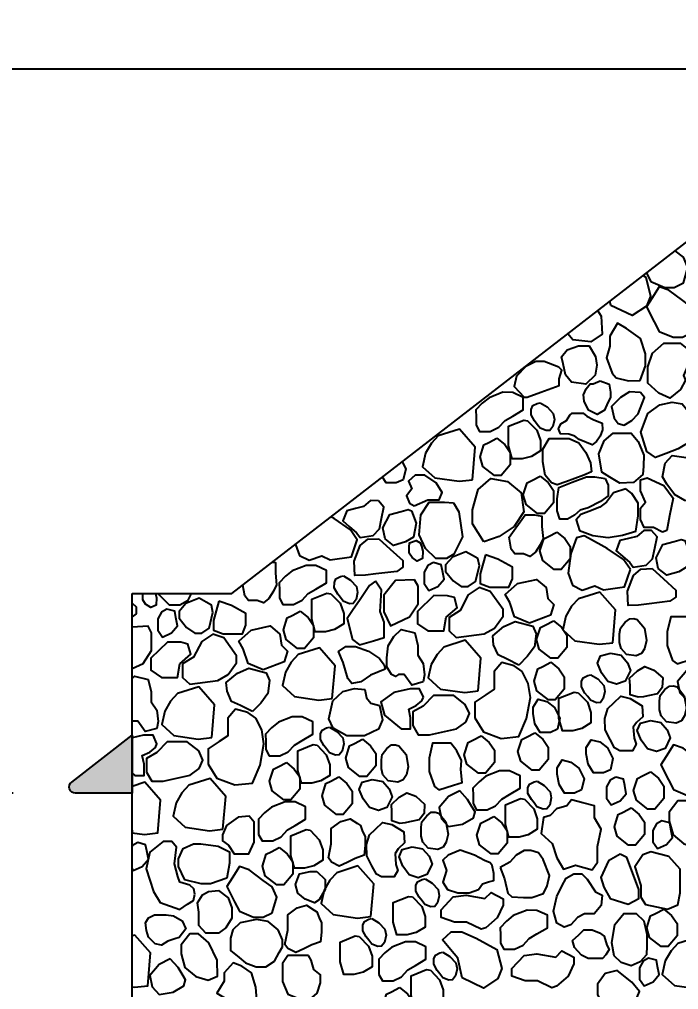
# Model space of a CAD drawing. Header units: millimetres. Extents: x -251401 to 377140, y -30451 to 275830.
# Drawn here: x 66250 to 68891, y -627 to 3260 of the extents above; entities that cross this region are included whole.
import ezdxf

# ---------------------------------------------------------------- set-up
doc = ezdxf.new("R2010")
doc.units = ezdxf.units.MM
for name, color, linetype in [('0-S8', 8, 'Continuous'), ('A-DIMENSIONS', 30, 'Continuous'), ('A-WALL', 4, 'Continuous')]:
    doc.layers.add(name, color=color, linetype=linetype)
doc.styles.add('LEROY', font='simplex.shx')
doc.dimstyles.new('DIM100', dxfattribs={"dimscale": 0, "dimtxt": 220, "dimasz": 180, "dimexe": 220, "dimexo": 250, "dimgap": 1, "dimtad": 1, "dimtoh": 1, "dimlfac": 0.001, "dimzin": 1, "dimdsep": 46, "dimtxsty": 'LEROY', "dimblk1": 'ORIGIN', "dimblk2": 'ORIGIN', "dimsah": 1, "dimcen": 0.18, "dimclrd": 30, "dimclre": 30, "dimclrt": 7, "dimazin": 0, "dimtfac": 1, "dimtix": 1, "dimtmove": 1, "dimatfit": 3, "dimfxl": 1, "dimtvp": 1, "dimtolj": 2, "dimtzin": 0, "dimarcsym": 0})

# ---------------------------------------------------------------- blocks, each defined once
blk = doc.blocks.new('H24H24H24')
at = {"layer": '0-S8', "color": 8}
for points in [[(3938.7, 5183.7), (3921.5, 5150.5), (3865.4, 5126.6), (3827.2, 5126.6), (3790.9, 5144.2), (3772.4, 5206.6), (3790.9, 5247.1), (3824.2, 5272.2)], [(3951.9, 5173.5), (3941.7, 5167.9), (3922, 5091.3), (3938, 5051.8), (3996.1, 5013.6), (4081.3, 5054.3), (4084.9, 5070.7)], [(4134.2, 5032.7), (4120.5, 5011.2), (4116.8, 4939.5), (4161.7, 4908.3), (4233.4, 4915.8), (4253.5, 4940.5)], [(4917.2, 4427.6), (4903.5, 4400.1), (4913.6, 4355.4), (4941.9, 4342.8), (4982.2, 4342.8), (4996.7, 4366.2)], [(5345.6, 4096.6), (5329.2, 4052.9), (5290.6, 4032.9), (5240.2, 4050.5), (5206, 4034.4), (5121.3, 4046.7), (5097.8, 4115.3), (5124.8, 4155.7), (5190.3, 4200), (5202.9, 4206.9)], [(5437.5, 4025.6), (5425.9, 4023.8), (5425.9, 3981.9), (5421, 3934.4), (5433.1, 3908.8), (5451.4, 3879.4), (5473.6, 3862.4), (5499.1, 3872.2), (5533.7, 3872.2), (5548.8, 3891.1), (5556.3, 3933.8)], [(5763.5, 3900), (5777.9, 3871.2), (5808.2, 3853), (5850.1, 3853), (5892, 3894.3), (5894.6, 3900)], [(5906.6, 3900), (5902.2, 3882.9), (5904.1, 3853.8), (5924.8, 3843.5), (5945.6, 3857.7), (5957, 3875.3), (5957, 3899), (5956.9, 3900)], [(6000, 3861.5), (5983.1, 3846.2), (5983.1, 3818.5), (6000, 3807.2)], [(6000, 3599.1), (5956.2, 3619.3), (5921.6, 3672), (5921.6, 3742.5), (5935.7, 3768.5), (6000, 3765.8)], [(6000, 3559.6), (5990, 3569.2), (5935, 3555.5), (5923.2, 3505.7), (5923.2, 3466.1), (5901, 3432.9), (5895.3, 3387.6), (5901, 3359.2), (5946.9, 3346.9), (5977.2, 3388.6), (6000, 3388.6)], [(6000, 3180), (5989, 3171.1), (5951.8, 3171.1), (5951.8, 3216), (5959, 3250.4), (5929.3, 3264.4), (5906.3, 3283.3), (5900.5, 3298), (5915.9, 3331.9), (5953.7, 3331.9), (6000, 3321.5)], [(6000, 2941.4), (5950.6, 2934.4), (5896.7, 2940.7), (5885.6, 3071.8), (5948.7, 3143.6), (6000, 3127.2)], [(6000, 2951.6), (5999.2, 2945.8), (6000, 2944.1)], [(6000, 2797.5), (5995.3, 2790.5), (5959.1, 2806.7), (5934.5, 2835.6), (5940.8, 2868.5), (5945.6, 2893.7), (5976.9, 2902.1), (5998.9, 2890), (6000, 2888.1)], [(6000, 2323.7), (5990.7, 2322.3), (5936.8, 2328.6), (5925.7, 2459.8), (5988.8, 2531.5), (6000, 2527.9)]]:
    blk.add_lwpolyline(points, dxfattribs=at)
for points in [[(3757.6, 4943.9), (3739.1, 5006.4), (3757.6, 5046.9), (3793, 5073.5), (3849, 5115.6), (3888.2, 5128.8), (3917.5, 5082.4), (3938.9, 5048.5), (3907.7, 4988.1), (3888.2, 4950.2), (3832.1, 4926.3), (3793.8, 4926.3)], [(3964.3, 4753.3), (3943.1, 4811.9), (3943.1, 4860.5), (3963.1, 4921.6), (4019.2, 4961.5), (4054.1, 4982.7), (4085.8, 4930.5), (4085.8, 4890.4), (4098.4, 4844.3), (4076.6, 4782.6), (4060.4, 4763.9), (4010.5, 4752)], [(3801.8, 4717.7), (3844.8, 4682.1), (3889.2, 4702.4), (3932.7, 4742.8), (3932.7, 4808.5), (3914.9, 4863.3), (3869.4, 4902.7), (3803.8, 4902.7), (3776.6, 4882), (3768.2, 4843), (3778.6, 4801.1), (3790.9, 4773.4), (3782, 4754.2)], [(4256.6, 4875.6), (4211.5, 4892.4), (4168.9, 4892.4), (4142.4, 4849.9), (4138, 4814.6), (4144.2, 4774.7), (4181.3, 4738.4), (4238.9, 4746.4), (4262.8, 4776.5), (4272.6, 4820.7), (4278.5, 4847.7)], [(4289.3, 4806.5), (4348.3, 4829.2), (4382.5, 4829.2), (4421.6, 4809.3), (4460, 4770.9), (4468.6, 4729.7), (4429.4, 4686.3), (4417.3, 4686.3), (4362.5, 4706.2), (4287.9, 4733.3), (4287.9, 4759.5), (4277.9, 4795.1)], [(4123.6, 4752.4), (4087.8, 4738.4), (4082.6, 4706.6), (4082.6, 4685.2), (4093.9, 4665.2), (4107, 4634.7), (4136.7, 4617.2), (4170.7, 4634.7), (4188.2, 4670.4), (4190.4, 4696.1), (4179.9, 4719.7), (4163.7, 4740.2), (4152.8, 4740.2)], [(3962.3, 4704.8), (4006.2, 4708.1), (4042.9, 4685.1), (4079.1, 4649.5), (4067.6, 4601.8), (4052.2, 4581.5), (4028.6, 4573.9), (3997.9, 4593.6), (3971.6, 4620.4), (3955.7, 4661), (3946, 4685.9)], [(4474.6, 4705.4), (4514.4, 4706), (4569.6, 4684.3), (4596.9, 4662.2), (4622, 4636), (4620.8, 4607), (4620.8, 4574.6), (4607.2, 4549.6), (4564.5, 4549.6), (4530.4, 4566.1), (4505.3, 4592.8), (4474.6, 4611), (4432.4, 4636), (4432.4, 4663.3), (4432.4, 4685.5)], [(3731.6, 4572.9), (3755.6, 4513), (3811.2, 4479.2), (3859.7, 4461.2), (3902.8, 4445.2), (3937.7, 4469.4), (3961.2, 4546.8), (3932.8, 4621.5), (3885.4, 4655.8), (3835.2, 4666.7), (3795.9, 4659.6), (3771.9, 4630.2), (3738.1, 4608.9)], [(4364.5, 4664.1), (4336.2, 4647.4), (4312.2, 4621.5), (4307.5, 4597.1), (4313.8, 4568.8), (4325.8, 4553.3), (4340.6, 4552.5), (4364.9, 4562.1), (4376.5, 4577.2), (4387.2, 4591.2), (4401.2, 4615.5), (4400.8, 4637.4), (4394.4, 4652.6), (4376.5, 4661.7)], [(4152.7, 4596.5), (4116.8, 4582.3), (4114.9, 4555.1), (4124.8, 4529.7), (4138.4, 4508.7), (4156.4, 4495.7), (4209, 4516.7), (4226.4, 4529.7), (4249.3, 4537.8), (4282.7, 4540.2), (4291.4, 4559.4), (4282.1, 4579.8), (4259.2, 4593.5), (4245.6, 4613.9), (4236.9, 4621.9), (4209.7, 4621.9), (4191.7, 4621.9), (4177.5, 4610.2)], [(4414.8, 4592.4), (4377.9, 4554), (4363.4, 4513.5), (4363.4, 4471.6), (4399.6, 4449.1), (4436.5, 4439.7), (4477.1, 4439.7), (4491.6, 4491.1), (4491.6, 4541), (4491.6, 4570), (4430.7, 4594.6)], [(4635.6, 4355.8), (4624.5, 4486.9), (4687.6, 4558.7), (4773, 4531.5), (4800.3, 4501.8), (4823.5, 4461.7), (4835.7, 4407.8), (4786.9, 4363.4), (4689.5, 4349.5)], [(3950.9, 4409.6), (3953.6, 4377.3), (3990.5, 4344.4), (4045.1, 4341.6), (4085.3, 4366.1), (4118.1, 4386.2), (4129.3, 4459.8), (4108.7, 4511.6), (4071.9, 4541.7), (4000.5, 4541.7), (3971.5, 4508.8), (3948.6, 4454.7)], [(4159.2, 4387.9), (4189.4, 4373.6), (4261.7, 4347.8), (4297.1, 4335.2), (4318.6, 4343.9), (4344.3, 4374), (4353.7, 4427), (4353.7, 4477.9), (4328, 4521), (4248.8, 4521), (4209.7, 4503.2), (4181, 4464.6), (4162.6, 4423.5)], [(4537.9, 4522.9), (4506, 4496.9), (4484.3, 4465.4), (4484.3, 4415.8), (4520.5, 4373.1), (4548, 4373.1), (4594.4, 4409.3), (4605.2, 4447.7), (4590, 4496.2), (4570.5, 4505.6)], [(3724.8, 4264.9), (3785.6, 4272.7), (3826, 4296.1), (3857.6, 4337.4), (3874.2, 4368), (3864.4, 4422.5), (3835.7, 4453.1), (3779.8, 4445.3), (3746.2, 4422.9), (3717.5, 4379.2), (3709.2, 4345.2), (3709.2, 4288.3)], [(3874.8, 4145.2), (3910.2, 4164.7), (3947.7, 4164.7), (3962.2, 4196.3), (3962.2, 4241.9), (3942.9, 4265.3), (3962.7, 4311.1), (3962.7, 4355.7), (3936.3, 4363.3), (3869.3, 4332.4), (3832.3, 4282.2), (3846, 4211.2), (3857.4, 4152.1)], [(4103.7, 4360.6), (4092.2, 4333.7), (4092.2, 4290.9), (4122.7, 4268.3), (4171.7, 4242.7), (4204.4, 4234.4), (4226.9, 4214.1), (4254.7, 4198.2), (4285.2, 4198.2), (4297.1, 4231.7), (4297.1, 4278.9), (4289.6, 4324.8), (4236.2, 4345.6), (4179.5, 4367.6), (4146.1, 4367.6)], [(4364.9, 4370.6), (4333, 4344.6), (4311.3, 4313.1), (4311.3, 4263.5), (4347.5, 4220.9), (4375, 4220.9), (4421.3, 4257), (4432.2, 4295.4), (4417, 4343.9), (4397.5, 4353.3)], [(4590, 4107.1), (4635.4, 4178.7), (4635.4, 4234.9), (4613.6, 4316.7), (4561.8, 4360.1), (4495.3, 4349.3), (4441, 4303.9), (4430.1, 4226.6), (4468.5, 4168.5), (4529.2, 4128.9)], [(4869.9, 4250.6), (4815.1, 4275.9), (4770, 4275.9), (4757.3, 4304.3), (4781.7, 4342.9), (4826.8, 4373.8), (4865.9, 4373.8), (4892.8, 4350.5), (4878.5, 4319.4), (4900.6, 4291.3), (4888.5, 4261.7)], [(4021.6, 4319), (4070.2, 4303.1), (4099.3, 4265.9), (4125, 4245.9), (4169.6, 4228.8), (4201.8, 4216.4), (4220.5, 4194.5), (4206.8, 4152.8), (4154.2, 4132.8), (4091.9, 4124.2), (4034.1, 4134), (3981.5, 4150), (3971.8, 4211.1), (3971.8, 4262.5), (3997, 4300.2)], [(4712.5, 4262.8), (4690, 4227), (4675.5, 4126.9), (4710.1, 4057.8), (4740.4, 4039.6), (4782.3, 4039.6), (4824.2, 4080.8), (4849.7, 4135.4), (4842.4, 4215.5), (4809, 4265.8), (4748.3, 4265.8)], [(5012.9, 4271.4), (5044.5, 4272.3), (5072.1, 4248.6), (5104.7, 4240.4), (5139.7, 4231.5), (5154.9, 4190.6), (5129.8, 4169.1), (5100, 4143.6), (5086.1, 4124.7), (5034.1, 4132.9), (5008.7, 4158.7), (5000.1, 4201), (4990.8, 4246.5)], [(4365.3, 4095.3), (4383.6, 4065.9), (4405.8, 4048.9), (4431.3, 4058.7), (4465.9, 4058.7), (4481, 4077.7), (4489.5, 4126), (4424.7, 4214.9), (4386.8, 4214.9), (4358.1, 4210.3), (4358.1, 4168.5), (4353.2, 4120.9)], [(4879.8, 4231.3), (4860.9, 4182.3), (4872.9, 4125.4), (4903.9, 4106.5), (4952.2, 4092.7), (4985.8, 4119.4), (4994.9, 4162.7), (4967.7, 4215.9), (4921.8, 4228.6), (4893.9, 4236.4)], [(3918.3, 4151.8), (3949.9, 4152.6), (3977.5, 4129), (4010.1, 4120.8), (4045.1, 4111.9), (4060.3, 4071), (4035.2, 4049.5), (4005.5, 4024), (3991.5, 4005.1), (3939.5, 4013.3), (3914.1, 4039.1), (3905.5, 4081.4), (3896.2, 4126.9)], [(4003.3, 3995.7), (4030.3, 4036.1), (4095.8, 4080.4), (4171.4, 4121.6), (4187.7, 4130.5), (4219.4, 4123), (4241.3, 4060.3), (4252.7, 3981.3), (4234.6, 3933.3), (4196.1, 3913.3), (4145.7, 3930.9), (4111.4, 3914.8), (4026.7, 3927.1)], [(4298.1, 4145.8), (4266.2, 4119.7), (4244.5, 4088.3), (4244.5, 4038.7), (4280.7, 3996), (4308.2, 3996), (4354.5, 4032.2), (4365.4, 4070.5), (4350.2, 4119), (4330.7, 4128.4)], [(3785.2, 4111.7), (3766.3, 4062.6), (3778.4, 4005.8), (3809.4, 3986.9), (3857.6, 3973.1), (3891.2, 3999.8), (3900.4, 4043.1), (3873.2, 4096.3), (3827.2, 4109), (3799.3, 4116.7)], [(4834.4, 4069.5), (4836.3, 4040.4), (4857, 4030.1), (4877.8, 4044.2), (4889.2, 4061.8), (4889.2, 4085.6), (4888.5, 4102.9), (4861.8, 4112.3), (4846.1, 4103.2), (4839.6, 4089.5)], [(5011, 4119.3), (4965.4, 4078.1), (4915.3, 4032.7), (4915.3, 4005.1), (4939.6, 3988.8), (5023, 3978.5), (5065.2, 3973.3), (5107.2, 3971.6), (5109.5, 4029.4), (5085.3, 4092.3), (5055.1, 4117.1)], [(4584, 4055.5), (4605.6, 3978.5), (4605.6, 3939.5), (4566.7, 3925.7), (4489.6, 3925.7), (4475.8, 3959.4), (4475.8, 4006.1), (4533.8, 4038.2)], [(4635.9, 4052), (4662.8, 4067.6), (4716.4, 4045.9), (4744.1, 4014.8), (4744.1, 3988), (4713.8, 3950.8), (4680.9, 3928.3), (4653.2, 3928.3), (4623.8, 3948.2), (4608.4, 4011.1), (4614.4, 4039.7)], [(4792.5, 4023.8), (4814.5, 4011.8), (4829.1, 3985.1), (4829.1, 3939.5), (4810.8, 3912.3), (4774.6, 3928.5), (4750, 3957.3), (4756.3, 3990.3), (4761.1, 4015.5)], [(5263.2, 4012.1), (5303, 4012.7), (5358.2, 3991.1), (5385.5, 3968.9), (5410.6, 3942.7), (5409.4, 3913.7), (5409.4, 3881.3), (5395.8, 3856.3), (5353.1, 3856.3), (5318.9, 3872.8), (5293.9, 3899.5), (5263.2, 3917.7), (5220.9, 3942.7), (5220.9, 3970), (5220.9, 3992.2)], [(3916.4, 3999.7), (3870.9, 3958.5), (3820.7, 3913.1), (3820.7, 3885.5), (3845.1, 3869.2), (3928.4, 3858.9), (3970.6, 3853.7), (4012.6, 3852), (4014.9, 3909.8), (3990.8, 3972.7), (3960.6, 3997.5)], [(5153.1, 3970.8), (5124.8, 3954.1), (5100.8, 3928.2), (5096, 3903.9), (5102.4, 3875.6), (5114.4, 3860), (5129.1, 3859.2), (5153.5, 3868.8), (5165.1, 3883.9), (5175.8, 3897.9), (5189.8, 3922.2), (5189.4, 3944.1), (5183, 3959.3), (5165.1, 3968.4)], [(4407.1, 3781.4), (4467, 3806.2), (4486.8, 3864.2), (4504.6, 3895.5), (4454.9, 3940.1), (4379, 3956.6), (4340.7, 3923.5), (4333.7, 3880.2), (4309.5, 3855.3), (4322.9, 3813.2)], [(4867.9, 3955.1), (4944.9, 3951.8), (4990.5, 3893.3), (4990.5, 3827.1), (4964.5, 3770.7), (4888.4, 3805.9), (4853.8, 3858.6), (4853.8, 3929.1)], [(5025.1, 3948.8), (5048.3, 3932), (5086.2, 3876.2), (5116.3, 3832), (5138.1, 3799.9), (5116.7, 3716.2), (5088.3, 3694.1), (5032.5, 3711), (4989.2, 3724), (4989.3, 3785.7), (5006.1, 3827.8), (4999.9, 3913.2)], [(4074.1, 3702.9), (4063, 3834.1), (4126.1, 3905.8), (4211.5, 3878.6), (4238.8, 3848.9), (4262, 3808.8), (4274.2, 3754.9), (4225.4, 3710.6), (4128, 3696.7)], [(4547.5, 3761.5), (4513.4, 3808.8), (4513.4, 3836.2), (4565.1, 3908.7), (4609, 3924.1), (4653, 3894.4), (4685.9, 3831.8), (4729.9, 3804.4), (4729.9, 3750.6), (4701.3, 3723.1), (4589.2, 3738.5)], [(4790.1, 3891.9), (4856.4, 3827.6), (4856.4, 3778.8), (4814.5, 3750.6), (4750.1, 3750.6), (4741.2, 3804.8), (4697.3, 3843.1), (4708.3, 3883.5), (4736.4, 3891.1)], [(5203.4, 3899.1), (5166.5, 3860.8), (5152, 3820.2), (5152, 3778.3), (5188.2, 3755.8), (5225.1, 3746.4), (5265.7, 3746.4), (5280.1, 3797.8), (5280.1, 3847.7), (5280.1, 3876.7), (5219.3, 3901.3)], [(5651.8, 3868.9), (5673.4, 3791.9), (5673.4, 3753), (5634.5, 3739.1), (5557.4, 3739.1), (5543.6, 3772.9), (5543.6, 3819.6), (5601.6, 3851.6)], [(5703.7, 3865.4), (5730.5, 3881), (5784.2, 3859.4), (5811.9, 3828.2), (5811.9, 3801.4), (5781.6, 3764.2), (5748.7, 3741.7), (5721, 3741.7), (5691.6, 3761.6), (5676.2, 3824.5), (5682.2, 3853.2)], [(5326.5, 3829.6), (5294.6, 3803.6), (5272.9, 3772.1), (5272.9, 3722.5), (5309.1, 3679.9), (5336.6, 3679.9), (5383, 3716), (5393.8, 3754.4), (5378.6, 3802.9), (5359.1, 3812.3)], [(5860.3, 3837.3), (5882.3, 3825.2), (5896.9, 3798.5), (5896.9, 3752.9), (5878.6, 3725.7), (5842.4, 3741.9), (5817.8, 3770.8), (5824.1, 3803.8), (5828.9, 3828.9)], [(3728.4, 3700.5), (3725.5, 3737), (3743.4, 3775.7), (3767.8, 3806.5), (3795, 3806.5), (3840.9, 3806.5), (3855.2, 3746.3), (3855.2, 3691.9), (3833.7, 3631.7), (3815.8, 3618.8), (3757.7, 3637.4), (3722, 3648.9)], [(3975.8, 3795.9), (3947.1, 3760.5), (3938.2, 3711.1), (3946, 3679), (3958.4, 3659.4), (3979.7, 3649.8), (4018.5, 3655.4), (4039.9, 3679.6), (4046.1, 3703.2), (4046.1, 3738.6), (4043.3, 3761), (4024.1, 3785.2), (4005.6, 3798.7), (3989.9, 3799.2)], [(4311.6, 3790.7), (4279.8, 3764.7), (4258.1, 3733.2), (4258.1, 3683.6), (4294.3, 3641), (4321.8, 3641), (4368.1, 3677.1), (4379, 3715.5), (4363.8, 3764), (4344.2, 3773.4)], [(4449.7, 3613.4), (4497.3, 3637.2), (4533.1, 3653.9), (4551.1, 3694.6), (4554.8, 3730.5), (4509.8, 3767.4), (4464.2, 3788), (4394.7, 3769.3), (4381.3, 3738.6), (4388, 3685.9), (4416.8, 3647.6)], [(4833.2, 3545.7), (4879.1, 3533.4), (4909.4, 3575.2), (4932.4, 3575.2), (4944.5, 3567.6), (4960.7, 3575.3), (4978.9, 3606.4), (4978.9, 3642.4), (4974.1, 3690.3), (4950.6, 3728.3), (4922.2, 3755.8), (4867.2, 3742), (4855.5, 3692.3), (4855.5, 3652.6), (4833.2, 3619.5), (4827.5, 3574.2)], [(5474.9, 3594.8), (5534.8, 3619.7), (5554.6, 3677.7), (5572.4, 3708.9), (5522.7, 3753.5), (5446.8, 3770.1), (5408.5, 3736.9), (5401.5, 3693.6), (5377.3, 3668.7), (5390.7, 3626.7)], [(5615.3, 3575), (5581.2, 3622.2), (5581.2, 3649.7), (5632.8, 3722.1), (5676.8, 3737.5), (5720.8, 3707.9), (5753.7, 3645.3), (5797.7, 3617.8), (5797.7, 3564), (5769.1, 3536.6), (5657, 3551.9)], [(4613.1, 3509.7), (4602, 3640.9), (4665.1, 3712.6), (4750.5, 3685.4), (4777.8, 3655.7), (4801, 3615.6), (4813.1, 3561.7), (4764.4, 3517.4), (4667, 3503.4)], [(5857.9, 3705.3), (5924.2, 3641), (5924.2, 3592.3), (5882.3, 3564), (5817.9, 3564), (5809, 3618.2), (5765.1, 3656.6), (5776.1, 3697), (5804.2, 3704.5)], [(4082.5, 3660.8), (4040.6, 3652.7), (4014.8, 3622.9), (4002.7, 3591.5), (4023.7, 3548.8), (4058.3, 3536.8), (4093.8, 3548), (4119.5, 3582.7), (4134.9, 3620.5), (4122.8, 3650.3)], [(4985.5, 3597.1), (5044.4, 3572.9), (5083.1, 3545.8), (5119.5, 3539.4), (5135.7, 3559), (5153.6, 3624.2), (5173.2, 3667.5), (5143.7, 3687.7), (5105.1, 3687.7), (5052.7, 3668.4), (5008, 3639.6), (4989.4, 3614)], [(5197.5, 3479.3), (5186.4, 3610.5), (5249.5, 3682.2), (5334.9, 3655), (5362.2, 3625.3), (5385.4, 3585.2), (5397.6, 3531.3), (5348.8, 3487), (5251.4, 3473)], [(4321.7, 3624.4), (4289.8, 3598.3), (4268.1, 3566.8), (4268.1, 3517.3), (4304.3, 3474.6), (4331.8, 3474.6), (4378.1, 3510.7), (4389, 3549.1), (4373.8, 3597.6), (4354.2, 3607)], [(4436.9, 3587.7), (4468.3, 3610), (4517.8, 3623.3), (4548.6, 3587.1), (4548.6, 3516.5), (4583, 3493.5), (4626.8, 3464.4), (4626.8, 3402.4), (4592.1, 3346.3), (4520.9, 3319.7), (4449.6, 3327), (4418.8, 3399.4), (4403.7, 3483.9), (4412.8, 3540)], [(3732.1, 3614.5), (3776.7, 3592.2), (3814.1, 3547.7), (3804.5, 3502.4), (3776.7, 3472.2), (3720.5, 3481.8), (3677.3, 3506.6), (3670.6, 3530.9), (3684.7, 3554.1), (3700.9, 3580.6)], [(3908.7, 3593.3), (3873.2, 3561.7), (3875.1, 3523.7), (3894.8, 3498.4), (3933.4, 3490.2), (3950.7, 3486.5), (3972.6, 3484.5), (4004.3, 3494.6), (4004.3, 3532), (4006.2, 3560.4), (3974.5, 3590.2), (3944.8, 3607.3)], [(5517.5, 3426.9), (5565.1, 3450.7), (5600.9, 3467.3), (5618.9, 3508.1), (5622.6, 3543.9), (5577.6, 3580.8), (5532, 3601.4), (5462.5, 3582.7), (5449.1, 3552.1), (5455.8, 3499.4), (5484.6, 3461.1)], [(4162.2, 3574.2), (4133.9, 3557.5), (4110, 3531.6), (4105.2, 3507.2), (4111.6, 3478.9), (4123.5, 3463.4), (4138.3, 3462.6), (4162.6, 3472.2), (4174.2, 3487.3), (4185, 3501.3), (4198.9, 3525.6), (4198.6, 3547.5), (4192.2, 3562.7), (4174.2, 3571.8)], [(3816.2, 3526.1), (3787.5, 3490.7), (3778.6, 3441.3), (3786.4, 3409.3), (3798.8, 3389.6), (3820.1, 3380.1), (3858.9, 3385.7), (3880.3, 3409.8), (3886.5, 3433.4), (3886.5, 3468.8), (3883.7, 3491.3), (3864.5, 3515.4), (3846, 3528.9), (3830.3, 3529.5)], [(4212.6, 3502.5), (4175.6, 3464.1), (4161.1, 3423.6), (4161.1, 3381.7), (4197.3, 3359.2), (4234.3, 3349.8), (4274.8, 3349.8), (4289.3, 3401.2), (4289.3, 3451.1), (4289.3, 3480.1), (4228.5, 3504.7)], [(4832.7, 3484.5), (4848.1, 3518.5), (4885.9, 3518.5), (4951.3, 3503.7), (5003.2, 3466.6), (4989.1, 3412.1), (4921.2, 3357.7), (4884, 3357.7), (4884, 3402.5), (4891.3, 3437), (4861.5, 3450.9), (4838.5, 3469.8)], [(5043.6, 3461.2), (5009.1, 3451.8), (4996.3, 3394.2), (5012.9, 3355.9), (5069.2, 3330.4), (5139.5, 3330.4), (5194.5, 3361), (5211.1, 3397.4), (5195.1, 3470.3), (5154.8, 3508), (5108.8, 3519.5), (5067.3, 3515.5), (5060.6, 3481.8)], [(5680.9, 3323.2), (5669.8, 3454.3), (5732.9, 3526.1), (5818.3, 3498.8), (5845.6, 3469.2), (5868.8, 3429), (5880.9, 3375.1), (5832.2, 3330.8), (5734.8, 3316.9)], [(4004.3, 3479.6), (3955.9, 3450.6), (3953.5, 3406.3), (3978.5, 3382.9), (3991.4, 3364.4), (3988.1, 3320.1), (3980.1, 3296), (3994.6, 3270.2), (4016.3, 3270.2), (4045.4, 3270.2), (4066.3, 3281.5), (4084, 3314.5), (4104.2, 3354), (4105.8, 3399.9), (4093.7, 3439.3), (4069.5, 3461.9), (4041, 3488.5)], [(4338.4, 3467.4), (4306.9, 3443.5), (4285.5, 3400.7), (4295.6, 3356), (4323.9, 3343.4), (4364.2, 3343.4), (4385.7, 3378), (4393.2, 3419.6), (4393.2, 3444.7), (4373.1, 3476.2)], [(4663.1, 3384.8), (4648.4, 3418.9), (4665, 3455.7), (4711, 3491.6), (4768.1, 3491.6), (4792.1, 3491.6), (4833.5, 3449.3), (4875, 3425.4), (4875, 3371), (4852.9, 3334.2), (4807.7, 3334.2), (4700, 3358.1)], [(5504.7, 3401.1), (5536.1, 3423.4), (5585.6, 3436.7), (5616.4, 3400.5), (5616.4, 3329.9), (5650.8, 3307), (5694.6, 3277.8), (5694.6, 3215.9), (5659.9, 3159.7), (5588.6, 3133.2), (5517.4, 3140.4), (5486.6, 3212.8), (5471.5, 3297.3), (5480.6, 3353.4)], [(3922.9, 3391), (3881, 3382.9), (3855.2, 3353.2), (3843.1, 3321.8), (3864.1, 3279.1), (3898.7, 3267), (3934.2, 3278.3), (3959.9, 3312.9), (3975.3, 3350.7), (3963.2, 3380.5)], [(5318.4, 3405.3), (5358.2, 3405.9), (5413.4, 3384.3), (5440.7, 3362.1), (5465.8, 3335.9), (5464.6, 3306.9), (5464.6, 3274.5), (5451, 3249.5), (5408.3, 3249.5), (5374.2, 3266), (5349.1, 3292.7), (5318.4, 3310.9), (5276.1, 3335.9), (5276.1, 3363.2), (5276.1, 3385.4)], [(5208.3, 3364.1), (5180, 3347.3), (5156, 3321.4), (5151.2, 3297.1), (5157.6, 3268.8), (5169.6, 3253.2), (5184.4, 3252.4), (5208.7, 3262), (5220.3, 3277.2), (5231, 3291.1), (5245, 3315.4), (5244.6, 3337.4), (5238.2, 3352.5), (5220.3, 3361.7)], [(4125.7, 3305.3), (4094.2, 3281.4), (4072.8, 3238.6), (4082.8, 3193.9), (4111.2, 3181.3), (4151.5, 3181.3), (4172.9, 3215.9), (4180.5, 3257.5), (4180.5, 3282.6), (4160.3, 3314.1)], [(4386.3, 3342.4), (4354.4, 3316.4), (4332.7, 3284.9), (4332.7, 3235.4), (4368.9, 3192.7), (4396.4, 3192.7), (4442.7, 3228.8), (4453.6, 3267.2), (4438.4, 3315.7), (4418.8, 3325.1)], [(4601.5, 3329.6), (4569.6, 3303.5), (4547.9, 3272.1), (4547.9, 3222.5), (4584.1, 3179.8), (4611.6, 3179.8), (4658, 3216), (4668.8, 3254.3), (4653.6, 3302.8), (4634.1, 3312.2)], [(5076.7, 3316.2), (5044.8, 3290.1), (5023.1, 3258.6), (5023.1, 3209.1), (5059.3, 3166.4), (5086.8, 3166.4), (5133.2, 3202.6), (5144, 3240.9), (5128.8, 3289.4), (5109.3, 3298.8)], [(5730.9, 3198.3), (5716.2, 3232.4), (5732.8, 3269.2), (5778.8, 3305.1), (5835.9, 3305.1), (5859.9, 3305.1), (5901.3, 3262.7), (5942.8, 3238.8), (5942.8, 3184.5), (5920.7, 3147.7), (5875.5, 3147.7), (5767.8, 3171.6)], [(3700, 3108.8), (3681.5, 3171.3), (3700, 3211.8), (3735.4, 3238.4), (3791.5, 3280.6), (3830.6, 3293.7), (3859.9, 3247.4), (3881.3, 3213.5), (3850.1, 3153.1), (3830.6, 3115.2), (3774.5, 3091.3), (3736.2, 3091.3)], [(4683.2, 3195), (4680.3, 3231.5), (4698.2, 3270.2), (4722.6, 3301), (4749.8, 3301), (4795.7, 3301), (4810.1, 3240.8), (4810.1, 3186.4), (4788.6, 3126.2), (4770.6, 3113.3), (4712.6, 3131.9), (4676.8, 3143.4)], [(4930.6, 3290.3), (4902, 3255), (4893, 3205.5), (4900.8, 3173.5), (4913.2, 3153.9), (4934.6, 3144.3), (4973.3, 3149.9), (4994.7, 3174.1), (5000.9, 3197.7), (5000.9, 3233.1), (4998.1, 3255.5), (4979, 3279.7), (4960.4, 3293.2), (4944.7, 3293.7)], [(5258.6, 3292.3), (5221.7, 3254), (5207.2, 3213.5), (5207.2, 3171.5), (5243.4, 3149.1), (5280.3, 3139.7), (5320.9, 3139.7), (5335.4, 3191), (5335.4, 3241), (5335.4, 3269.9), (5274.5, 3294.5)], [(4241.5, 3224.5), (4210, 3200.6), (4188.6, 3157.7), (4198.7, 3113), (4227.1, 3100.4), (4267.4, 3100.4), (4288.8, 3135.1), (4296.4, 3176.6), (4296.4, 3201.8), (4276.2, 3233.3)], [(4487.3, 3189.2), (4527.1, 3189.8), (4582.3, 3168.1), (4609.6, 3146), (4634.7, 3119.8), (4633.5, 3090.8), (4633.5, 3058.4), (4619.9, 3033.4), (4577.2, 3033.4), (4543, 3049.9), (4518, 3076.6), (4487.3, 3094.8), (4445, 3119.8), (4445, 3147.1), (4445, 3169.3)], [(5381.7, 3222.9), (5349.8, 3196.8), (5328.1, 3165.3), (5328.1, 3115.8), (5364.3, 3073.1), (5391.8, 3073.1), (5438.2, 3109.3), (5449, 3147.6), (5433.8, 3196.1), (5414.3, 3205.5)], [(3922.7, 3186.2), (3890.8, 3160.2), (3869.1, 3128.7), (3869.1, 3079.1), (3905.3, 3036.4), (3932.8, 3036.4), (3979.1, 3072.6), (3990, 3111), (3974.8, 3159.4), (3955.2, 3168.9)], [(4062, 3164.4), (4084, 3152.4), (4098.7, 3125.7), (4098.7, 3080.1), (4080.4, 3052.9), (4044.2, 3069.1), (4019.6, 3097.9), (4025.9, 3130.9), (4030.7, 3156.1)], [(5037.3, 3155.2), (4995.4, 3147.2), (4969.6, 3117.4), (4957.5, 3086), (4978.5, 3043.3), (5013.1, 3031.2), (5048.6, 3042.5), (5074.4, 3077.1), (5089.7, 3115), (5077.6, 3144.8)], [(5171.1, 3165), (5139.2, 3139), (5117.5, 3107.5), (5117.5, 3057.9), (5153.7, 3015.3), (5181.2, 3015.3), (5227.6, 3051.4), (5238.4, 3089.8), (5223.2, 3138.3), (5203.7, 3147.7)], [(5635.7, 2956), (5624.6, 3087.1), (5687.7, 3158.9), (5773.2, 3131.7), (5800.4, 3102), (5823.6, 3061.9), (5835.8, 3008), (5787, 2963.6), (5689.6, 2949.7)], [(4377.2, 3147.9), (4348.9, 3131.2), (4324.9, 3105.3), (4320.1, 3080.9), (4326.5, 3052.6), (4338.5, 3037.1), (4353.2, 3036.3), (4377.6, 3045.9), (4389.2, 3061), (4399.9, 3075), (4413.9, 3099.3), (4413.5, 3121.2), (4407.1, 3136.4), (4389.2, 3145.5)], [(4324.6, 3011.1), (4351.5, 3003.1), (4361, 2938.8), (4316.1, 2897.9), (4298.1, 2841.6), (4271.7, 2795.8), (4223.3, 2811.2), (4156.5, 2793.3), (4134.6, 2823.2), (4134.6, 2886.5), (4120.5, 2956.3), (4147.5, 3001.7), (4147.5, 3049), (4193.4, 3061.5), (4239, 3073.9), (4257.7, 3049), (4299.6, 3038)], [(4427.5, 3076.2), (4390.6, 3037.8), (4376.1, 2997.3), (4376.1, 2955.4), (4412.3, 2932.9), (4449.2, 2923.5), (4489.8, 2923.5), (4504.2, 2974.9), (4504.2, 3024.8), (4504.2, 3053.8), (4443.4, 3078.4)], [(4686.9, 3109), (4731.5, 3086.7), (4768.9, 3042.2), (4759.4, 2996.9), (4731.5, 2966.6), (4675.3, 2976.3), (4632.1, 3001.1), (4625.4, 3025.4), (4639.5, 3048.6), (4655.7, 3075)], [(4863.5, 3087.8), (4828.1, 3056.2), (4830, 3018.2), (4849.6, 2992.9), (4888.2, 2984.7), (4905.6, 2981), (4927.5, 2979), (4959.1, 2989.1), (4959.1, 3026.4), (4961, 3054.9), (4929.4, 3084.7), (4899.6, 3101.7)], [(3703, 2962.3), (3736.5, 3031.8), (3778.3, 3068.8), (3812.9, 3068.8), (3847.4, 3023.8), (3847.4, 2988.5), (3832.2, 2933.8), (3788.8, 2897.7), (3739.8, 2883.2), (3702, 2899.3)], [(3999.9, 3041), (3968.1, 3015), (3946.4, 2983.5), (3946.4, 2933.9), (3982.6, 2891.2), (4010.1, 2891.2), (4056.4, 2927.4), (4067.3, 2965.8), (4052.1, 3014.2), (4032.5, 3023.6)], [(5346.6, 3065.2), (5386.5, 3065.7), (5441.6, 3044.1), (5469, 3021.9), (5494, 2995.8), (5492.9, 2966.8), (5492.9, 2934.4), (5479.2, 2909.4), (5436.5, 2909.4), (5402.4, 2925.8), (5377.3, 2952.6), (5346.6, 2970.8), (5304.4, 2995.8), (5304.4, 3023.1), (5304.4, 3045.3)], [(4550.6, 3006.7), (4518.7, 2980.7), (4497, 2949.2), (4497, 2899.6), (4533.2, 2857), (4560.7, 2857), (4607.1, 2893.1), (4617.9, 2931.5), (4602.7, 2980), (4583.2, 2989.4)], [(4771, 3020.6), (4742.4, 2985.2), (4733.4, 2935.8), (4741.2, 2903.7), (4753.6, 2884.1), (4775, 2874.5), (4813.7, 2880.2), (4835.1, 2904.3), (4841.3, 2927.9), (4841.3, 2963.3), (4838.5, 2985.8), (4819.4, 3009.9), (4800.8, 3023.4), (4785.1, 3023.9)], [(5076.3, 2947.1), (5066.5, 2927.1), (5066.5, 2890.2), (5070.4, 2851.4), (5105.4, 2838.4), (5137.8, 2822.9), (5169.7, 2807.6), (5201.2, 2824.2), (5212.9, 2840.4), (5201.9, 2897.3), (5201.9, 2921.9), (5201.9, 2958.8), (5163.7, 2987.2), (5126.1, 2997.6), (5096.3, 2978.2), (5085.2, 2970.9)], [(5575, 3004.4), (5621.8, 2970.6), (5637, 2933.8), (5637, 2909.4), (5613.9, 2891.4), (5590.9, 2856.8), (5547.6, 2856.8), (5532.5, 2856.8), (5510.2, 2904.3), (5510.2, 2943.9), (5510.2, 2984.2), (5530.3, 3007.3)], [(3876.7, 2989.6), (3898.7, 2977.6), (3913.4, 2950.9), (3913.4, 2905.3), (3895.1, 2878.1), (3858.9, 2894.3), (3834.3, 2923.1), (3840.6, 2956.1), (3845.4, 2981.3)], [(4959.1, 2974), (4910.7, 2945.1), (4908.3, 2900.8), (4933.3, 2877.4), (4946.2, 2858.9), (4943, 2814.6), (4934.9, 2790.5), (4949.4, 2764.7), (4971.2, 2764.7), (5000.2, 2764.7), (5021.1, 2776), (5038.8, 2809), (5059, 2848.4), (5060.6, 2894.3), (5048.5, 2933.8), (5024.3, 2956.3), (4995.8, 2983)], [(5286.8, 2952.2), (5249.9, 2913.8), (5235.4, 2873.3), (5235.4, 2831.3), (5271.6, 2808.9), (5308.6, 2799.5), (5349.1, 2799.5), (5363.6, 2850.9), (5363.6, 2900.8), (5363.6, 2929.7), (5302.8, 2954.3)], [(4877.7, 2885.5), (4835.8, 2877.4), (4810, 2847.6), (4797.9, 2816.2), (4818.9, 2773.6), (4853.5, 2761.5), (4889, 2772.7), (4914.8, 2807.4), (4930.1, 2845.2), (4918, 2875)], [(5409.9, 2882.7), (5378.1, 2856.7), (5356.3, 2825.2), (5356.3, 2775.6), (5392.5, 2732.9), (5420.1, 2732.9), (5466.4, 2769.1), (5477.3, 2807.5), (5462.1, 2855.9), (5442.5, 2865.3)], [(5655, 2887.6), (5609.6, 2865.3), (5609.6, 2820), (5620.4, 2760.2), (5685.3, 2737.2), (5722.7, 2737.2), (5789, 2753), (5813.5, 2806.3), (5813.5, 2837.2), (5794.8, 2879), (5753.7, 2897.7), (5724.9, 2897.7)], [(5748.6, 2695.9), (5752.2, 2716.5), (5768.5, 2731.4), (5808.2, 2743.1), (5817.1, 2766.9), (5830, 2817.3), (5821.5, 2883.1), (5840.2, 2906.9), (5876, 2906.9), (5929.3, 2863.2), (5944.1, 2796.9), (5914, 2705.5), (5887.9, 2661.8), (5809, 2634.6), (5777.8, 2655), (5754.1, 2670.5)], [(3953, 2852.6), (3985.2, 2805.1), (3960.7, 2730.7), (3960.7, 2683.7), (3942.2, 2653.9), (3853.9, 2635.4), (3813.4, 2652.7), (3803.8, 2700.9), (3803.8, 2795.7), (3849.1, 2847), (3921.3, 2864.8)], [(4043.8, 2856), (4090.4, 2828.8), (4121.8, 2762.7), (4109.1, 2723.7), (4084.5, 2678.7), (4012.4, 2655), (3969.9, 2677.9), (3969.9, 2713.5), (4003, 2803.4), (4017.3, 2842.2)], [(4525, 2801.8), (4508, 2756.3), (4494, 2699.9), (4477.9, 2685.4), (4430.8, 2681.8), (4397.7, 2681.8), (4351.1, 2698.4), (4337.1, 2728.4), (4327.3, 2770.3), (4353.1, 2833.9), (4371.3, 2860.8), (4401.8, 2870.7), (4428.7, 2870.1), (4460.3, 2851.5), (4485.7, 2823.6)], [(4587.6, 2829.8), (4628.1, 2851.6), (4684.7, 2872), (4733.6, 2851.2), (4754.5, 2831.2), (4740.2, 2790.9), (4754.7, 2743.2), (4736.5, 2714.4), (4694.2, 2700.5), (4649.3, 2700.5), (4611.4, 2714.7), (4596.4, 2737), (4571.3, 2744.3), (4550.9, 2750.1), (4550.9, 2778.5), (4557, 2810.6), (4565.1, 2820.4)], [(5042.7, 2605.7), (5031.6, 2736.9), (5094.7, 2808.6), (5180.1, 2781.4), (5207.4, 2751.7), (5230.6, 2711.6), (5242.8, 2657.7), (5194, 2613.4), (5096.6, 2599.5)], [(5439, 2621.2), (5420.4, 2683.7), (5439, 2724.2), (5474.4, 2750.8), (5530.4, 2792.9), (5569.6, 2806.1), (5598.9, 2759.7), (5620.3, 2725.8), (5589.1, 2665.4), (5569.6, 2627.5), (5513.4, 2603.6), (5475.2, 2603.6)], [(4120.6, 2650.3), (4148.3, 2617.3), (4187.1, 2617.3), (4215.5, 2601.8), (4242, 2572.6), (4268.6, 2562.9), (4298.1, 2579.3), (4311.6, 2627.5), (4297.7, 2686.6), (4278.3, 2727), (4260, 2759.1), (4229.7, 2777.4), (4198.3, 2777.4), (4176.2, 2755.8), (4142.6, 2705), (4116, 2690.8)], [(5259.7, 2786.3), (5225.9, 2754.3), (5225.9, 2713.6), (5250, 2672.9), (5268.3, 2661.4), (5306.7, 2675.8), (5335.4, 2699.8), (5345.7, 2734.8), (5328.5, 2777.2), (5286.6, 2785.8)], [(4826.1, 2756.3), (4797.8, 2739.5), (4773.9, 2713.6), (4769.1, 2689.3), (4775.5, 2661), (4787.4, 2645.4), (4802.2, 2644.6), (4826.5, 2654.2), (4838.1, 2669.4), (4848.9, 2683.3), (4862.8, 2707.6), (4862.4, 2729.6), (4856, 2744.7), (4838.1, 2753.9)], [(4582.2, 2561), (4601.4, 2555.2), (4659.2, 2582.8), (4707.6, 2582.8), (4761.7, 2602), (4761.7, 2632.7), (4712.8, 2684.2), (4661.8, 2691.5), (4585.8, 2678), (4561.4, 2702.4), (4512.5, 2677.4), (4512.5, 2650.9), (4536.4, 2601)], [(4876.4, 2684.5), (4839.5, 2646.2), (4825, 2605.7), (4825, 2563.7), (4861.2, 2541.3), (4898.2, 2531.9), (4938.7, 2531.9), (4953.2, 2583.2), (4953.2, 2633.2), (4953.2, 2662.1), (4892.4, 2686.7)], [(5653.8, 2710.3), (5615, 2680.6), (5600.7, 2640.7), (5600.7, 2599.1), (5624.1, 2560.9), (5653.8, 2539.8), (5704.6, 2539.8), (5731.9, 2569.5), (5731.9, 2623.1), (5737.6, 2660.7), (5718.2, 2693.2), (5693.7, 2706.3)], [(5250.8, 2600.9), (5241.1, 2580.8), (5241.1, 2543.9), (5245, 2505.1), (5280, 2492.2), (5312.3, 2476.6), (5344.3, 2461.3), (5375.8, 2477.9), (5387.4, 2494.1), (5376.4, 2551.1), (5376.4, 2575.6), (5376.4, 2612.5), (5338.2, 2641), (5300.7, 2651.3), (5270.9, 2631.9), (5259.8, 2624.7)], [(3869.7, 2635.8), (3837.9, 2609.8), (3816.1, 2578.3), (3816.1, 2528.7), (3852.3, 2486), (3879.9, 2486), (3926.2, 2522.2), (3937.1, 2560.6), (3921.9, 2609), (3902.3, 2618.4)], [(3938.2, 2452.9), (3963.3, 2424.2), (4000.4, 2408.4), (4039.6, 2422.2), (4067.6, 2448.9), (4077.4, 2500.4), (4065.7, 2574), (4029.8, 2618.3), (3979.6, 2618.3), (3949.6, 2588.4), (3937.8, 2535.6), (3937.8, 2488.6)], [(4377.4, 2630.6), (4417.2, 2631.1), (4472.4, 2609.5), (4499.7, 2587.3), (4524.7, 2561.2), (4523.6, 2532.2), (4523.6, 2499.8), (4510, 2474.7), (4467.3, 2474.7), (4433.1, 2491.2), (4408.1, 2518), (4377.4, 2536.2), (4335.1, 2561.2), (4335.1, 2588.5), (4335.1, 2610.7)], [(5834.3, 2608.9), (5798.7, 2588.6), (5785.2, 2556.9), (5811.2, 2522.2), (5828.5, 2516.4), (5856.6, 2507.1), (5882.5, 2491.4), (5907.5, 2496.2), (5934.5, 2523.2), (5942.2, 2550.1), (5946.1, 2580.9), (5934.5, 2601.2), (5909.5, 2612.7), (5863.2, 2612.7)], [(5039.2, 2597.6), (5010.9, 2580.8), (4986.9, 2554.9), (4982.1, 2530.6), (4988.5, 2502.3), (5000.5, 2486.7), (5015.2, 2485.9), (5039.6, 2495.5), (5051.2, 2510.6), (5061.9, 2524.6), (5075.9, 2548.9), (5075.5, 2570.8), (5069.1, 2586), (5051.2, 2595.2)], [(5415, 2552.9), (5455, 2586.2), (5501.9, 2594.2), (5566.9, 2580.5), (5595.8, 2553), (5605.9, 2519.8), (5605.9, 2470), (5571.3, 2441.9), (5545.3, 2420.8), (5502.7, 2404.4), (5464.4, 2404.4), (5429, 2426.7), (5410.2, 2461.4), (5397.4, 2485), (5397.4, 2512.6)], [(4097.5, 2490.5), (4088, 2473.8), (4101.4, 2451.8), (4115.2, 2437.2), (4137.3, 2437.2), (4172.1, 2437.2), (4199, 2451.5), (4226.5, 2481.5), (4234.9, 2509.2), (4210.1, 2532.8), (4189.5, 2552.2), (4156.5, 2552.2), (4127.5, 2541), (4108.8, 2527.7)], [(4620.5, 2519.4), (4537.7, 2473.8), (4518, 2397.2), (4534, 2357.7), (4592.1, 2319.5), (4677.3, 2360.2), (4694.6, 2439.2), (4724.3, 2473.8), (4756.4, 2512), (4721.8, 2544.1), (4678.6, 2544.1)], [(5089.5, 2525.8), (5052.6, 2487.5), (5038.1, 2447), (5038.1, 2405), (5074.3, 2382.6), (5111.2, 2373.1), (5151.8, 2373.1), (5166.2, 2424.5), (5166.2, 2474.4), (5166.2, 2503.4), (5105.4, 2528)], [(5659, 2430.4), (5692.5, 2499.9), (5734.3, 2536.9), (5768.8, 2536.9), (5803.4, 2491.9), (5803.4, 2456.6), (5788.1, 2401.9), (5744.7, 2365.8), (5695.7, 2351.3), (5657.9, 2367.4)], [(3675.3, 2322.3), (3664.1, 2453.4), (3727.3, 2525.2), (3812.7, 2498), (3839.9, 2468.3), (3863.1, 2428.2), (3875.3, 2374.3), (3826.6, 2329.9), (3729.2, 2316)], [(4864.4, 2504.3), (4904.2, 2504.8), (4959.4, 2483.2), (4986.7, 2461), (5011.8, 2434.9), (5010.6, 2405.9), (5010.6, 2373.5), (4997, 2348.4), (4954.3, 2348.4), (4920.2, 2364.9), (4895.1, 2391.7), (4864.4, 2409.9), (4822.2, 2434.9), (4822.2, 2462.2), (4822.2, 2484.4)], [(4298.8, 2326.4), (4318.1, 2320.6), (4375.8, 2348.2), (4424.2, 2348.2), (4478.3, 2367.4), (4478.3, 2398.1), (4429.4, 2449.6), (4378.4, 2456.9), (4302.5, 2443.4), (4278, 2467.8), (4229.1, 2442.8), (4229.1, 2416.3), (4253, 2366.4)], [(4754.3, 2463), (4726, 2446.3), (4702.1, 2420.3), (4697.3, 2396), (4703.6, 2367.7), (4715.6, 2352.2), (4730.4, 2351.4), (4754.7, 2360.9), (4766.3, 2376.1), (4777.1, 2390), (4791, 2414.4), (4790.6, 2436.3), (4784.2, 2451.4), (4766.3, 2460.6)], [(5293.2, 2450.2), (5375.9, 2450.2), (5396.6, 2417.7), (5396.6, 2345.4), (5375.2, 2294.8), (5298.7, 2264.2), (5258.5, 2298.5), (5244.7, 2340.7), (5244.7, 2372.8), (5271.7, 2393.2), (5281.9, 2431.1)], [(3930, 2439.7), (3952, 2427.7), (3966.7, 2401), (3966.7, 2355.4), (3948.3, 2328.2), (3912.2, 2344.4), (3887.5, 2373.2), (3893.8, 2406.2), (3898.6, 2431.4)], [(5497.9, 2234.7), (5503.5, 2323.1), (5521.2, 2380.1), (5559.8, 2407.4), (5594.3, 2420.2), (5631.3, 2380.1), (5631.3, 2347.2), (5660.2, 2299), (5611, 2269.4), (5578, 2249.6), (5535.6, 2224.1)], [(5847, 2436), (5891.5, 2413.7), (5928.9, 2369.2), (5919.4, 2323.9), (5891.5, 2293.7), (5835.3, 2303.4), (5792.1, 2328.1), (5785.4, 2352.4), (5799.6, 2375.6), (5815.7, 2402.1)], [(3976.4, 2283.2), (3966.5, 2305.5), (3997.1, 2342.7), (4055.9, 2389.9), (4103.9, 2377.5), (4135.3, 2335.3), (4135.3, 2293.1), (4103, 2225.2), (4035.2, 2202.9), (3984.7, 2214.5), (3975.9, 2251.2), (3975.9, 2270.3)], [(4804.6, 2391.3), (4767.7, 2352.9), (4753.2, 2312.4), (4753.2, 2270.4), (4789.4, 2248), (4826.3, 2238.6), (4866.9, 2238.6), (4881.4, 2290), (4881.4, 2339.9), (4881.4, 2368.8), (4820.5, 2393.4)], [(4927.7, 2321.8), (4895.9, 2295.8), (4874.1, 2264.3), (4874.1, 2214.7), (4910.3, 2172), (4937.8, 2172), (4984.2, 2208.2), (4995, 2246.6), (4979.8, 2295), (4960.3, 2304.4)]]:
    blk.add_lwpolyline(points, close=True, dxfattribs=at)
blk = doc.blocks.new('USER ARROW 100')
at = {"layer": 'A-DIMENSIONS'}
for q in [(-200, 0), (200, 0)]:
    blk.add_line((0, 0), q, dxfattribs=at)
for points in [[(0, 0), (0, 200)], [(0, 0), (0, -200)]]:
    blk.add_lwpolyline(points, dxfattribs=at)
blk.add_circle((0, 0), 90, dxfattribs=at)
blk = doc.blocks.new('*D129')
at = {"layer": 'A-DIMENSIONS', "color": 30, "transparency": 16777216}
for p, q in [((69051.3, 3059.9), (61500.8, 3059.9)), ((61500.8, -2939.1), (61500.8, 3058.9)), ((66451.3, -2940.1), (61500.8, -2940.1))]:
    blk.add_line(p, q, dxfattribs=at)
at = {"layer": 'Defpoints', "color": 0, "transparency": 16777216}
for p in [(61500.8, 3059.9), (69301.3, 3059.9), (66701.3, -2940.1)]:
    blk.add_point(p, dxfattribs=at)
at = {"layer": 'A-DIMENSIONS', "color": 30, "transparency": 16777216}
for p, rotation in [((61500.8, 3059.9), 90), ((61500.8, -2940.1), 270)]:
    blk.add_blockref('USER ARROW 100', p, dxfattribs=dict(at, rotation=rotation))
at = {"layer": 'A-DIMENSIONS', "color": 7, "transparency": 16777216, "insert": (61290.8, 59.9), "char_height": 220, "attachment_point": 5, "rotation": 90, "style": 'LEROY'}
blk.add_mtext('\\A2;6.00 METERS', dxfattribs=at)
blk = doc.blocks.new('*D131')
at = {"layer": 'A-DIMENSIONS', "color": 30, "transparency": 16777216}
for p, q in [((66224.5, 159.9), (62500.8, 159.9)), ((62500.8, 158.9), (62500.8, -2339.1)), ((66451.3, -2340.1), (62500.8, -2340.1))]:
    blk.add_line(p, q, dxfattribs=at)
at = {"layer": 'Defpoints', "color": 0, "transparency": 16777216}
for p in [(66474.5, 159.9), (62500.8, -2340.1), (66701.3, -2340.1)]:
    blk.add_point(p, dxfattribs=at)
at = {"layer": 'A-DIMENSIONS', "color": 30, "transparency": 16777216}
for p, rotation in [((62500.8, 159.9), 90), ((62500.8, -2340.1), 270)]:
    blk.add_blockref('USER ARROW 100', p, dxfattribs=dict(at, rotation=rotation))
at = {"layer": 'A-DIMENSIONS', "color": 7, "transparency": 16777216, "insert": (62290.8, -1090.1), "char_height": 220, "attachment_point": 5, "rotation": 90, "style": 'LEROY'}
blk.add_mtext('\\A2;2.50', dxfattribs=at)
blk = doc.blocks.new('*D132')
at = {"layer": 'A-DIMENSIONS', "color": 30, "transparency": 16777216}
for p, q in [((66224.5, 159.9), (62000.8, 159.9)), ((62000.8, -2939.1), (62000.8, 158.9)), ((66451.3, -2940.1), (62000.8, -2940.1))]:
    blk.add_line(p, q, dxfattribs=at)
at = {"layer": 'Defpoints', "color": 0, "transparency": 16777216}
for p in [(62000.8, 159.9), (66474.5, 159.9), (66701.3, -2940.1)]:
    blk.add_point(p, dxfattribs=at)
at = {"layer": 'A-DIMENSIONS', "color": 30, "transparency": 16777216}
for p, rotation in [((62000.8, 159.9), 90), ((62000.8, -2940.1), 270)]:
    blk.add_blockref('USER ARROW 100', p, dxfattribs=dict(at, rotation=rotation))
at = {"layer": 'A-DIMENSIONS', "color": 7, "transparency": 16777216, "insert": (61790.8, -1390.1), "char_height": 220, "attachment_point": 5, "rotation": 90, "style": 'LEROY'}
blk.add_mtext('\\A2;3.10', dxfattribs=at)
blk = doc.blocks.new('*D133')
at = {"layer": 'A-DIMENSIONS', "color": 30, "transparency": 16777216}
for p, q in [((69051.3, 3059.9), (62000.8, 3059.9)), ((62000.8, 3058.9), (62000.8, 160.9)), ((66224.5, 159.9), (62000.8, 159.9))]:
    blk.add_line(p, q, dxfattribs=at)
at = {"layer": 'Defpoints', "color": 0, "transparency": 16777216}
for p in [(69301.3, 3059.9), (62000.8, 159.9), (66474.5, 159.9)]:
    blk.add_point(p, dxfattribs=at)
at = {"layer": 'A-DIMENSIONS', "color": 30, "transparency": 16777216}
for p, rotation in [((62000.8, 3059.9), 90), ((62000.8, 159.9), 270)]:
    blk.add_blockref('USER ARROW 100', p, dxfattribs=dict(at, rotation=rotation))
at = {"layer": 'A-DIMENSIONS', "color": 7, "transparency": 16777216, "insert": (61790.8, 1609.9), "char_height": 220, "attachment_point": 5, "rotation": 90, "style": 'LEROY'}
blk.add_mtext('\\A2;2.90', dxfattribs=at)

msp = doc.modelspace()

# ---------------------------------------------------------------- hatches: boundary and pattern name
at = {"layer": '0-S8'}
h = msp.add_hatch(dxfattribs=at)
h.set_pattern_fill('GOST_WOOD', color=8, scale=10, angle=350)
h.set_pattern_definition([(80, (18000, 0), (59.088465, -10.41889), [100, -20]), (80, (18016.223, -23.17), (59.088465, -10.41889), [60, -15, 30, -15]), (80, (18030.71, -56.186), (59.088465, -10.41889), [100, -20])])
edge = h.paths.add_edge_path()
edge.add_line((66459.244, 204.638), (66701.291, 391.674))
edge.add_line((66701.291, 391.674), (66701.291, 159.856))
edge.add_line((66701.291, 159.856), (66474.53, 159.856))
edge.add_arc((66474.53, 184.856), 25, 127.69424, 270, ccw=False)
edge = h.paths.add_edge_path()
edge.add_line((72943.337, 204.638), (72701.291, 391.674))
edge.add_line((72701.291, 391.674), (72701.291, 159.856))
edge.add_line((72701.291, 159.856), (72928.051, 159.856))
edge.add_arc((72928.051, 184.856), 25, 270, 412.30576)

# ---------------------------------------------------------------- linework, layer by layer
at = {"layer": 'A-WALL'}
msp.add_lwpolyline([(66701.291, 959.856), (67101.291, 959.856), (69301.291, 2659.856), (69301.291, 3059.856), (70101.291, 3059.856), (70101.291, 2659.856), (72301.291, 959.856), (72701.291, 959.856), (72701.291, -2940.144), (66701.291, -2940.144)], close=True, dxfattribs=at)
at = {"layer": 'A-WALL', "color": 3}
msp.add_lwpolyline([(66459.244, 204.638), (66701.291, 391.674), (66701.291, 159.856), (66474.53, 159.856, -0.7153079)], format="xyb", close=True, dxfattribs=at)

# ---------------------------------------------------------------- block references
at = {"layer": 'A-WALL', "xscale": -1}
msp.add_blockref('H24H24H24', (72701.291, -2940.144), dxfattribs=at)

# ---------------------------------------------------------------- dimensions: what is measured, and where the dimension line sits
at = {"layer": 'A-DIMENSIONS'}
dim = msp.add_linear_dim(base=(61500.791, 3059.856), p1=(66701.291, -2940.144), p2=(69301.291, 3059.856), angle=90, text='<> METERS', dimstyle='DIM100', override={"dimscale": 1, "dimasz": 1, "dimexe": 0, "dimgap": 100, "dimblk1": 'USER ARROW 100', "dimblk2": 'USER ARROW 100', "dimlwd": 65535, "dimlwe": 65535}, dxfattribs=at)
dim.commit()
dim.dimension.update_dxf_attribs({"geometry": '*D129', "text_midpoint": (61290.791, 59.856)})
for base, p1, p2, angle, picture, middle in [((62000.791, 159.856), (69301.291, 3059.856), (66474.53, 159.856), 270, '*D133', (61790.791, 1609.856)), ((62000.791, 159.856), (66701.291, -2940.144), (66474.53, 159.856), 90, '*D132', (61790.791, -1390.144)), ((62500.791, -2340.144), (66474.53, 159.856), (66701.291, -2340.144), 270, '*D131', (62290.791, -1090.144))]:
    dim = msp.add_linear_dim(base=base, p1=p1, p2=p2, angle=angle, dimstyle='DIM100', override={"dimscale": 1, "dimasz": 1, "dimexe": 0, "dimgap": 100, "dimblk1": 'USER ARROW 100', "dimblk2": 'USER ARROW 100', "dimlwd": 65535, "dimlwe": 65535}, dxfattribs=at)
    dim.commit()
    dim.dimension.update_dxf_attribs({"geometry": picture, "text_midpoint": middle})

doc.saveas('drawing.dxf')
